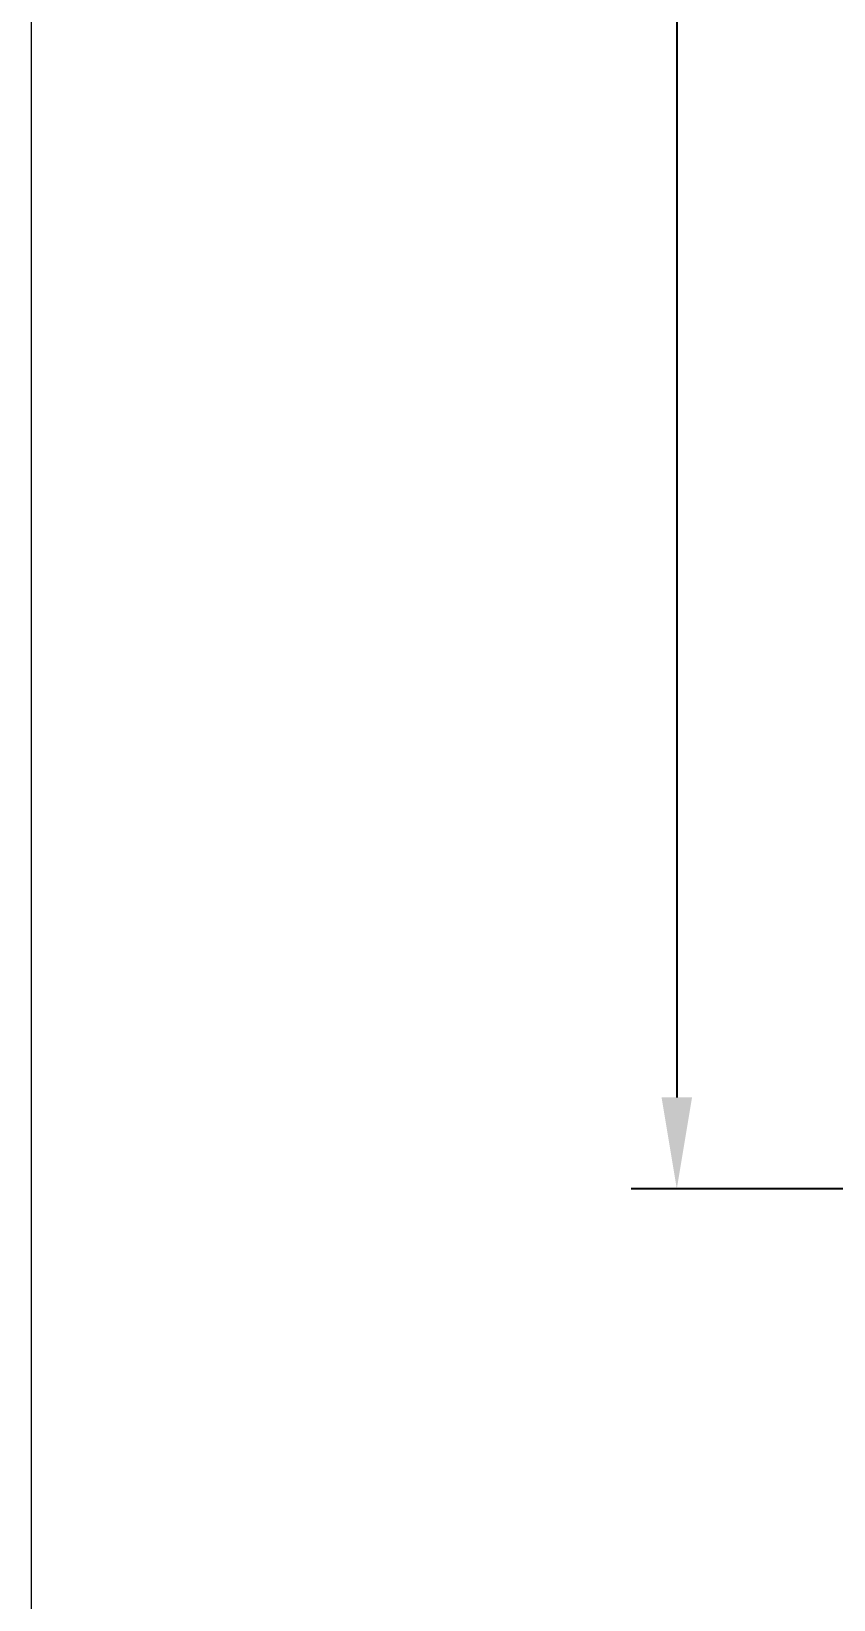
# Model space of a CAD drawing. Header units: millimetres. Extents: x 3171 to 3496, y 686 to 979.
# Drawn here: x 3171.3 to 3204.2, y 753.7 to 818.1 of the extents above; entities that cross this region are included whole.
import ezdxf

# ---------------------------------------------------------------- set-up
doc = ezdxf.new("R2010")
doc.units = ezdxf.units.MM
doc.header["$LTSCALE"] = 0.5
doc.layers.add('波浪线', color=3, linetype='Continuous', lineweight=18)
doc.styles.add('数字和字母', font='romans.shx')
doc.dimstyles.new('轮趣标注1比1', dxfattribs={"dimscale": 1.5, "dimtxt": 2.5, "dimasz": 2.5, "dimexe": 1.25, "dimexo": 0.5, "dimtad": 1, "dimdec": 1, "dimdsep": 46, "dimtxsty": '数字和字母', "dimcen": 2.5, "dimadec": 0, "dimazin": 2, "dimtfac": 1, "dimtmove": 0, "dimatfit": 3, "dimfxl": 1, "dimtolj": 1, "dimarcsym": 0})

# ---------------------------------------------------------------- blocks, each defined once
blk = doc.blocks.new('*D50')
at = {"layer": 'Defpoints', "color": 0}
for p in [(3246.29, 914.557), (3197.809, 770.557), (3241.29, 770.557)]:
    blk.add_point(p, dxfattribs=at)
at = {"layer": '波浪线', "color": 0, "lineweight": -2}
for p, q in [((3245.54, 914.557), (3195.934, 914.557)), ((3197.809, 910.807), (3197.809, 774.307)), ((3240.54, 770.557), (3195.934, 770.557))]:
    blk.add_line(p, q, dxfattribs=at)
at = {"layer": '波浪线', "color": 0}
for points in [[(3198.434, 910.807), (3197.184, 910.807), (3197.809, 914.557)], [(3197.184, 774.307), (3198.434, 774.307), (3197.809, 770.557)]]:
    blk.add_solid(points, dxfattribs=at)
at = {"layer": '波浪线', "color": 0, "insert": (3194.996, 842.557), "char_height": 3.75, "attachment_point": 5, "rotation": 90, "style": '数字和字母'}
blk.add_mtext('\\A1;144', dxfattribs=at)

msp = doc.modelspace()

# ---------------------------------------------------------------- linework, layer by layer
at = {"layer": '波浪线'}
msp.add_lwpolyline([(3171.307, 979.243), (3495.753, 979.243), (3495.753, 686.382), (3171.307, 686.382)], close=True, dxfattribs=at)

# ---------------------------------------------------------------- dimensions: what is measured, and where the dimension line sits
dim = msp.add_linear_dim(base=(3197.809, 770.557), p1=(3246.29, 914.557), p2=(3241.29, 770.557), angle=90, dimstyle='轮趣标注1比1', dxfattribs=at)
dim.commit()
dim.dimension.update_dxf_attribs({"geometry": '*D50', "text_midpoint": (3194.996, 842.557)})

doc.saveas('drawing.dxf')
